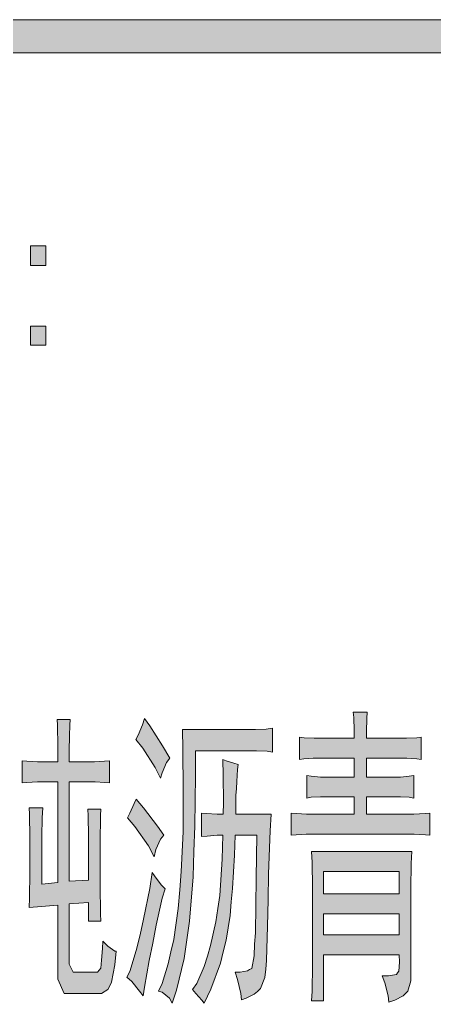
# Model space of a CAD drawing. Header units: millimetres. Extents: x 0 to 586, y 0 to 414.
# Drawn here: x 548.38 to 552.07, y 59.94 to 68.7 of the extents above; entities that cross this region are included whole.
import ezdxf

# ---------------------------------------------------------------- set-up
doc = ezdxf.new("R2010")
doc.units = ezdxf.units.MM

msp = doc.modelspace()

# ---------------------------------------------------------------- hatches: boundary and pattern name
h = msp.add_hatch(color=0)
h.dxf.hatch_style = 2
h.paths.add_polyline_path([(541.513889, 68.403611), (541.513889, 68.699944), (575.895611, 68.699944), (575.895611, 68.403611)])
h = msp.add_hatch(color=0)
h.dxf.hatch_style = 2
h.paths.add_polyline_path([(548.615306, 66.512722), (548.48125, 66.512722), (548.48125, 66.685583), (548.615306, 66.685583)])
h = msp.add_hatch(color=0)
h.dxf.hatch_style = 2
h.paths.add_polyline_path([(548.615306, 65.803639), (548.48125, 65.803639), (548.48125, 65.972972), (548.615306, 65.972972)])
h = msp.add_hatch(color=0)
h.dxf.hatch_style = 2
h.paths.add_polyline_path([(551.476333, 62.536917), (551.472806, 62.480472), (551.469278, 62.364056), (551.469278, 62.304083), (551.776194, 62.304083), (551.825583, 62.304083), (551.917306, 62.307611), (551.956111, 62.314667), (551.956111, 62.113583), (551.917306, 62.120639), (551.829111, 62.127694), (551.779722, 62.127694), (551.469278, 62.127694), (551.469278, 61.958361), (551.737389, 61.958361), (551.772667, 61.958361), (551.850278, 61.965417), (551.892611, 61.972472), (551.892611, 61.771389), (551.850278, 61.778444), (551.772667, 61.781972), (551.737389, 61.781972), (551.469278, 61.781972), (551.469278, 61.62675), (551.839694, 61.62675), (551.892611, 61.62675), (551.991389, 61.633806), (552.033722, 61.637333), (552.033722, 61.439778), (551.994917, 61.443306), (551.896139, 61.450361), (551.839694, 61.450361), (550.978917, 61.450361), (550.933056, 61.450361), (550.844861, 61.443306), (550.799, 61.439778), (550.799, 61.637333), (550.848389, 61.633806), (550.936583, 61.62675), (550.978917, 61.62675), (551.359917, 61.62675), (551.359917, 61.781972), (551.105917, 61.781972), (551.060056, 61.781972), (550.978917, 61.778444), (550.940111, 61.771389), (550.940111, 61.972472), (550.978917, 61.965417), (551.060056, 61.958361), (551.105917, 61.958361), (551.359917, 61.958361), (551.359917, 62.127694), (551.042417, 62.127694), (550.996556, 62.127694), (550.911889, 62.120639), (550.873083, 62.113583), (550.873083, 62.314667), (550.915417, 62.307611), (551.003611, 62.304083), (551.042417, 62.304083), (551.359917, 62.304083), (551.359917, 62.371111), (551.356389, 62.487528), (551.352861, 62.536917)])
h = msp.add_hatch(color=0)
h.dxf.hatch_style = 2
h.paths.add_polyline_path([(549.056278, 60.222694), (549.077444, 60.222694), (549.105667, 60.257972), (549.109194, 60.29325), (549.112722, 60.328528), (549.119778, 60.430833), (549.123306, 60.497861), (549.169167, 60.452), (549.229139, 60.409667), (549.24325, 60.409667), (549.229139, 60.286194), (549.200917, 60.130972), (549.186806, 60.099222), (549.169167, 60.067472), (549.112722, 60.032194), (549.066861, 60.032194), (548.841083, 60.032194), (548.781111, 60.032194), (548.724667, 60.159194), (548.724667, 60.286194), (548.724667, 60.818889), (548.467139, 60.797722), (548.470667, 60.878861), (548.474194, 61.111694), (548.474194, 61.263389), (548.474194, 61.418611), (548.470667, 61.62675), (548.467139, 61.683194), (548.590611, 61.683194), (548.583556, 61.595), (548.580028, 61.429194), (548.580028, 61.351583), (548.580028, 61.005861), (548.724667, 61.019972), (548.724667, 61.916028), (548.597667, 61.916028), (548.541222, 61.916028), (548.445972, 61.908972), (548.407167, 61.905444), (548.407167, 62.103), (548.445972, 62.099472), (548.541222, 62.092417), (548.597667, 62.092417), (548.724667, 62.092417), (548.724667, 62.23), (548.721139, 62.4205), (548.717611, 62.469889), (548.834028, 62.469889), (548.8305, 62.4205), (548.826972, 62.32525), (548.826972, 62.279389), (548.823444, 62.237056), (548.823444, 62.141806), (548.823444, 62.092417), (549.006889, 62.092417), (549.049222, 62.092417), (549.137417, 62.099472), (549.183278, 62.103), (549.183278, 61.905444), (549.140944, 61.908972), (549.056278, 61.916028), (549.010417, 61.916028), (548.823444, 61.916028), (548.823444, 61.030556), (548.996306, 61.041139), (548.996306, 61.316306), (548.996306, 61.432722), (548.992778, 61.612639), (548.98925, 61.672611), (549.105667, 61.672611), (549.102139, 61.616167), (549.098611, 61.37275), (549.098611, 61.185778), (549.098611, 60.995278), (549.102139, 60.741278), (549.105667, 60.67425), (548.996306, 60.67425), (548.996306, 60.840056), (548.823444, 60.829472), (548.823444, 60.363806), (548.823444, 60.29325), (548.858722, 60.222694), (548.894, 60.222694)])
h = msp.add_hatch(color=0)
h.dxf.hatch_style = 2
h.paths.add_polyline_path([(549.493722, 62.480472), (549.543111, 62.413444), (549.656, 62.237056), (549.7195, 62.127694), (549.691278, 62.088889), (549.652472, 61.997167), (549.638361, 61.947778), (549.588972, 62.043028), (549.479611, 62.215889), (549.416111, 62.2935), (549.437278, 62.332306), (549.476083, 62.424028)])
h = msp.add_hatch(color=0)
h.dxf.hatch_style = 2
h.paths.add_polyline_path([(549.740667, 59.944), (549.715972, 59.989861), (549.652472, 60.042778), (549.620722, 60.053361), (549.652472, 60.120389), (549.705389, 60.296778), (549.730083, 60.402611), (549.754778, 60.511972), (549.793583, 60.787139), (549.807694, 60.952944), (549.821806, 61.11875), (549.839444, 61.471528), (549.839444, 61.654972), (549.839444, 61.841944), (549.835917, 62.205306), (549.832389, 62.381694), (550.446222, 62.381694), (550.4815, 62.381694), (550.57675, 62.385222), (550.633194, 62.392278), (550.633194, 62.180611), (550.587333, 62.187667), (550.492083, 62.191194), (550.446222, 62.191194), (549.948806, 62.191194), (549.948806, 61.972472), (549.94175, 61.520917), (549.934694, 61.295139), (549.927639, 61.069361), (549.895889, 60.67425), (549.871194, 60.508444), (549.8465, 60.342639), (549.779472, 60.060417)])
h = msp.add_hatch(color=0)
h.dxf.hatch_style = 2
h.paths.add_polyline_path([(550.358028, 59.97575), (550.350972, 60.032194), (550.32275, 60.155667), (550.301583, 60.222694), (550.347444, 60.222694), (550.410944, 60.233278), (550.428583, 60.243861), (550.44975, 60.254444), (550.470917, 60.367333), (550.474444, 60.469639), (550.4815, 60.571944), (550.488556, 61.058778), (550.495611, 61.439778), (550.301583, 61.439778), (550.294528, 61.263389), (550.276889, 60.967056), (550.266306, 60.847111), (550.255722, 60.727167), (550.220444, 60.504917), (550.19575, 60.402611), (550.171056, 60.300306), (550.086389, 60.071), (550.026417, 59.944), (550.00525, 59.972222), (549.952333, 60.032194), (549.920583, 60.067472), (549.959389, 60.120389), (550.026417, 60.272083), (550.054639, 60.363806), (550.082861, 60.459056), (550.128722, 60.670722), (550.146361, 60.787139), (550.164, 60.903556), (550.185167, 61.228111), (550.192222, 61.439778), (550.142833, 61.439778), (550.051111, 61.432722), (550.001722, 61.429194), (550.001722, 61.637333), (550.044056, 61.633806), (550.142833, 61.62675), (550.19575, 61.62675), (550.199278, 61.732583), (550.19575, 61.976), (550.192222, 62.113583), (550.220444, 62.103), (550.291, 62.081833), (550.329806, 62.07125), (550.32275, 62.025389), (550.315694, 61.919556), (550.312167, 61.856056), (550.308639, 61.792556), (550.308639, 61.676139), (550.308639, 61.62675), (550.622611, 61.62675), (550.612028, 61.478583), (550.597917, 61.097583), (550.594389, 60.86475), (550.590861, 60.631917), (550.580278, 60.325), (550.573222, 60.247389), (550.566167, 60.173306), (550.527361, 60.074528), (550.499139, 60.049833), (550.470917, 60.025139), (550.400361, 59.989861)])
h = msp.add_hatch(color=0)
h.dxf.hatch_style = 2
h.paths.add_polyline_path([(549.419639, 61.760806), (549.486667, 61.683194), (549.610139, 61.520917), (549.666583, 61.439778), (549.638361, 61.4045), (549.596028, 61.312778), (549.581917, 61.249278), (549.529, 61.344528), (549.409056, 61.517389), (549.342028, 61.595), (549.363194, 61.637333), (549.402, 61.722)])
h = msp.add_hatch(color=0)
h.paths.add_polyline_path([(551.610389, 60.187417), (551.666833, 60.187417), (551.737389, 60.201528), (551.747972, 60.215639), (551.758556, 60.22975), (551.765611, 60.310889), (551.762083, 60.374389), (551.088278, 60.374389), (551.088278, 59.965167), (550.982444, 59.965167), (550.985972, 60.053361), (550.9895, 60.282667), (550.9895, 60.42025), (550.9895, 60.850639), (550.9895, 60.974111), (550.985972, 61.196361), (550.982444, 61.295139), (551.874972, 61.295139), (551.867917, 61.189306), (551.864389, 60.963528), (551.864389, 60.840056), (551.864389, 60.208583), (551.864389, 60.145083), (551.839694, 60.053361), (551.818528, 60.032194), (551.797361, 60.011028), (551.723278, 59.972222), (551.670361, 59.954583), (551.663306, 60.011028), (551.635083, 60.127444)])
h.paths.add_polyline_path([(551.762083, 60.917667), (551.762083, 61.11875), (551.088278, 61.11875), (551.088278, 60.917667)])
h.paths.add_polyline_path([(551.762083, 60.554306), (551.762083, 60.741278), (551.088278, 60.741278), (551.088278, 60.554306)])
h = msp.add_hatch(color=0)
h.dxf.hatch_style = 2
h.paths.add_polyline_path([(549.677167, 60.963528), (549.652472, 60.878861), (549.599556, 60.638972), (549.567806, 60.480222), (549.536056, 60.325), (549.493722, 60.088639), (549.483139, 60.011028), (549.451389, 60.053361), (549.380833, 60.138028), (549.3385, 60.176833), (549.363194, 60.226222), (549.419639, 60.413194), (549.454917, 60.554306), (549.486667, 60.691889), (549.543111, 60.967056), (549.564278, 61.108167), (549.588972, 61.069361), (549.645417, 60.995278)])

# ---------------------------------------------------------------- linework, layer by layer
at = {"color": 0, "lineweight": 0}
for points in [[(541.513889, 68.403611), (541.513889, 68.699944), (575.895611, 68.699944), (575.895611, 68.403611)], [(548.615306, 66.512722), (548.48125, 66.512722), (548.48125, 66.685583), (548.615306, 66.685583)], [(548.615306, 65.803639), (548.48125, 65.803639), (548.48125, 65.972972), (548.615306, 65.972972)], [(551.476333, 62.536917), (551.472806, 62.480472), (551.469278, 62.364056), (551.469278, 62.304083), (551.776194, 62.304083), (551.825583, 62.304083), (551.917306, 62.307611), (551.956111, 62.314667), (551.956111, 62.113583), (551.917306, 62.120639), (551.829111, 62.127694), (551.779722, 62.127694), (551.469278, 62.127694), (551.469278, 61.958361), (551.737389, 61.958361), (551.772667, 61.958361), (551.850278, 61.965417), (551.892611, 61.972472), (551.892611, 61.771389), (551.850278, 61.778444), (551.772667, 61.781972), (551.737389, 61.781972), (551.469278, 61.781972), (551.469278, 61.62675), (551.839694, 61.62675), (551.892611, 61.62675), (551.991389, 61.633806), (552.033722, 61.637333), (552.033722, 61.439778), (551.994917, 61.443306), (551.896139, 61.450361), (551.839694, 61.450361), (550.978917, 61.450361), (550.933056, 61.450361), (550.844861, 61.443306), (550.799, 61.439778), (550.799, 61.637333), (550.848389, 61.633806), (550.936583, 61.62675), (550.978917, 61.62675), (551.359917, 61.62675), (551.359917, 61.781972), (551.105917, 61.781972), (551.060056, 61.781972), (550.978917, 61.778444), (550.940111, 61.771389), (550.940111, 61.972472), (550.978917, 61.965417), (551.060056, 61.958361), (551.105917, 61.958361), (551.359917, 61.958361), (551.359917, 62.127694), (551.042417, 62.127694), (550.996556, 62.127694), (550.911889, 62.120639), (550.873083, 62.113583), (550.873083, 62.314667), (550.915417, 62.307611), (551.003611, 62.304083), (551.042417, 62.304083), (551.359917, 62.304083), (551.359917, 62.371111), (551.356389, 62.487528), (551.352861, 62.536917)], [(549.056278, 60.222694), (549.077444, 60.222694), (549.105667, 60.257972), (549.109194, 60.29325), (549.112722, 60.328528), (549.119778, 60.430833), (549.123306, 60.497861), (549.169167, 60.452), (549.229139, 60.409667), (549.24325, 60.409667), (549.229139, 60.286194), (549.200917, 60.130972), (549.186806, 60.099222), (549.169167, 60.067472), (549.112722, 60.032194), (549.066861, 60.032194), (548.841083, 60.032194), (548.781111, 60.032194), (548.724667, 60.159194), (548.724667, 60.286194), (548.724667, 60.818889), (548.467139, 60.797722), (548.470667, 60.878861), (548.474194, 61.111694), (548.474194, 61.263389), (548.474194, 61.418611), (548.470667, 61.62675), (548.467139, 61.683194), (548.590611, 61.683194), (548.583556, 61.595), (548.580028, 61.429194), (548.580028, 61.351583), (548.580028, 61.005861), (548.724667, 61.019972), (548.724667, 61.916028), (548.597667, 61.916028), (548.541222, 61.916028), (548.445972, 61.908972), (548.407167, 61.905444), (548.407167, 62.103), (548.445972, 62.099472), (548.541222, 62.092417), (548.597667, 62.092417), (548.724667, 62.092417), (548.724667, 62.23), (548.721139, 62.4205), (548.717611, 62.469889), (548.834028, 62.469889), (548.8305, 62.4205), (548.826972, 62.32525), (548.826972, 62.279389), (548.823444, 62.237056), (548.823444, 62.141806), (548.823444, 62.092417), (549.006889, 62.092417), (549.049222, 62.092417), (549.137417, 62.099472), (549.183278, 62.103), (549.183278, 61.905444), (549.140944, 61.908972), (549.056278, 61.916028), (549.010417, 61.916028), (548.823444, 61.916028), (548.823444, 61.030556), (548.996306, 61.041139), (548.996306, 61.316306), (548.996306, 61.432722), (548.992778, 61.612639), (548.98925, 61.672611), (549.105667, 61.672611), (549.102139, 61.616167), (549.098611, 61.37275), (549.098611, 61.185778), (549.098611, 60.995278), (549.102139, 60.741278), (549.105667, 60.67425), (548.996306, 60.67425), (548.996306, 60.840056), (548.823444, 60.829472), (548.823444, 60.363806), (548.823444, 60.29325), (548.858722, 60.222694), (548.894, 60.222694)], [(549.493722, 62.480472), (549.543111, 62.413444), (549.656, 62.237056), (549.7195, 62.127694), (549.691278, 62.088889), (549.652472, 61.997167), (549.638361, 61.947778), (549.588972, 62.043028), (549.479611, 62.215889), (549.416111, 62.2935), (549.437278, 62.332306), (549.476083, 62.424028)], [(549.740667, 59.944), (549.715972, 59.989861), (549.652472, 60.042778), (549.620722, 60.053361), (549.652472, 60.120389), (549.705389, 60.296778), (549.730083, 60.402611), (549.754778, 60.511972), (549.793583, 60.787139), (549.807694, 60.952944), (549.821806, 61.11875), (549.839444, 61.471528), (549.839444, 61.654972), (549.839444, 61.841944), (549.835917, 62.205306), (549.832389, 62.381694), (550.446222, 62.381694), (550.4815, 62.381694), (550.57675, 62.385222), (550.633194, 62.392278), (550.633194, 62.180611), (550.587333, 62.187667), (550.492083, 62.191194), (550.446222, 62.191194), (549.948806, 62.191194), (549.948806, 61.972472), (549.94175, 61.520917), (549.934694, 61.295139), (549.927639, 61.069361), (549.895889, 60.67425), (549.871194, 60.508444), (549.8465, 60.342639), (549.779472, 60.060417)], [(550.358028, 59.97575), (550.350972, 60.032194), (550.32275, 60.155667), (550.301583, 60.222694), (550.347444, 60.222694), (550.410944, 60.233278), (550.428583, 60.243861), (550.44975, 60.254444), (550.470917, 60.367333), (550.474444, 60.469639), (550.4815, 60.571944), (550.488556, 61.058778), (550.495611, 61.439778), (550.301583, 61.439778), (550.294528, 61.263389), (550.276889, 60.967056), (550.266306, 60.847111), (550.255722, 60.727167), (550.220444, 60.504917), (550.19575, 60.402611), (550.171056, 60.300306), (550.086389, 60.071), (550.026417, 59.944), (550.00525, 59.972222), (549.952333, 60.032194), (549.920583, 60.067472), (549.959389, 60.120389), (550.026417, 60.272083), (550.054639, 60.363806), (550.082861, 60.459056), (550.128722, 60.670722), (550.146361, 60.787139), (550.164, 60.903556), (550.185167, 61.228111), (550.192222, 61.439778), (550.142833, 61.439778), (550.051111, 61.432722), (550.001722, 61.429194), (550.001722, 61.637333), (550.044056, 61.633806), (550.142833, 61.62675), (550.19575, 61.62675), (550.199278, 61.732583), (550.19575, 61.976), (550.192222, 62.113583), (550.220444, 62.103), (550.291, 62.081833), (550.329806, 62.07125), (550.32275, 62.025389), (550.315694, 61.919556), (550.312167, 61.856056), (550.308639, 61.792556), (550.308639, 61.676139), (550.308639, 61.62675), (550.622611, 61.62675), (550.612028, 61.478583), (550.597917, 61.097583), (550.594389, 60.86475), (550.590861, 60.631917), (550.580278, 60.325), (550.573222, 60.247389), (550.566167, 60.173306), (550.527361, 60.074528), (550.499139, 60.049833), (550.470917, 60.025139), (550.400361, 59.989861)], [(549.419639, 61.760806), (549.486667, 61.683194), (549.610139, 61.520917), (549.666583, 61.439778), (549.638361, 61.4045), (549.596028, 61.312778), (549.581917, 61.249278), (549.529, 61.344528), (549.409056, 61.517389), (549.342028, 61.595), (549.363194, 61.637333), (549.402, 61.722)], [(551.610389, 60.187417), (551.666833, 60.187417), (551.737389, 60.201528), (551.747972, 60.215639), (551.758556, 60.22975), (551.765611, 60.310889), (551.762083, 60.374389), (551.088278, 60.374389), (551.088278, 59.965167), (550.982444, 59.965167), (550.985972, 60.053361), (550.9895, 60.282667), (550.9895, 60.42025), (550.9895, 60.850639), (550.9895, 60.974111), (550.985972, 61.196361), (550.982444, 61.295139), (551.874972, 61.295139), (551.867917, 61.189306), (551.864389, 60.963528), (551.864389, 60.840056), (551.864389, 60.208583), (551.864389, 60.145083), (551.839694, 60.053361), (551.818528, 60.032194), (551.797361, 60.011028), (551.723278, 59.972222), (551.670361, 59.954583), (551.663306, 60.011028), (551.635083, 60.127444)], [(551.762083, 60.917667), (551.762083, 61.11875), (551.088278, 61.11875), (551.088278, 60.917667)], [(549.677167, 60.963528), (549.652472, 60.878861), (549.599556, 60.638972), (549.567806, 60.480222), (549.536056, 60.325), (549.493722, 60.088639), (549.483139, 60.011028), (549.451389, 60.053361), (549.380833, 60.138028), (549.3385, 60.176833), (549.363194, 60.226222), (549.419639, 60.413194), (549.454917, 60.554306), (549.486667, 60.691889), (549.543111, 60.967056), (549.564278, 61.108167), (549.588972, 61.069361), (549.645417, 60.995278)], [(551.762083, 60.554306), (551.762083, 60.741278), (551.088278, 60.741278), (551.088278, 60.554306)]]:
    msp.add_lwpolyline(points, close=True, dxfattribs=at)

doc.saveas('drawing.dxf')
